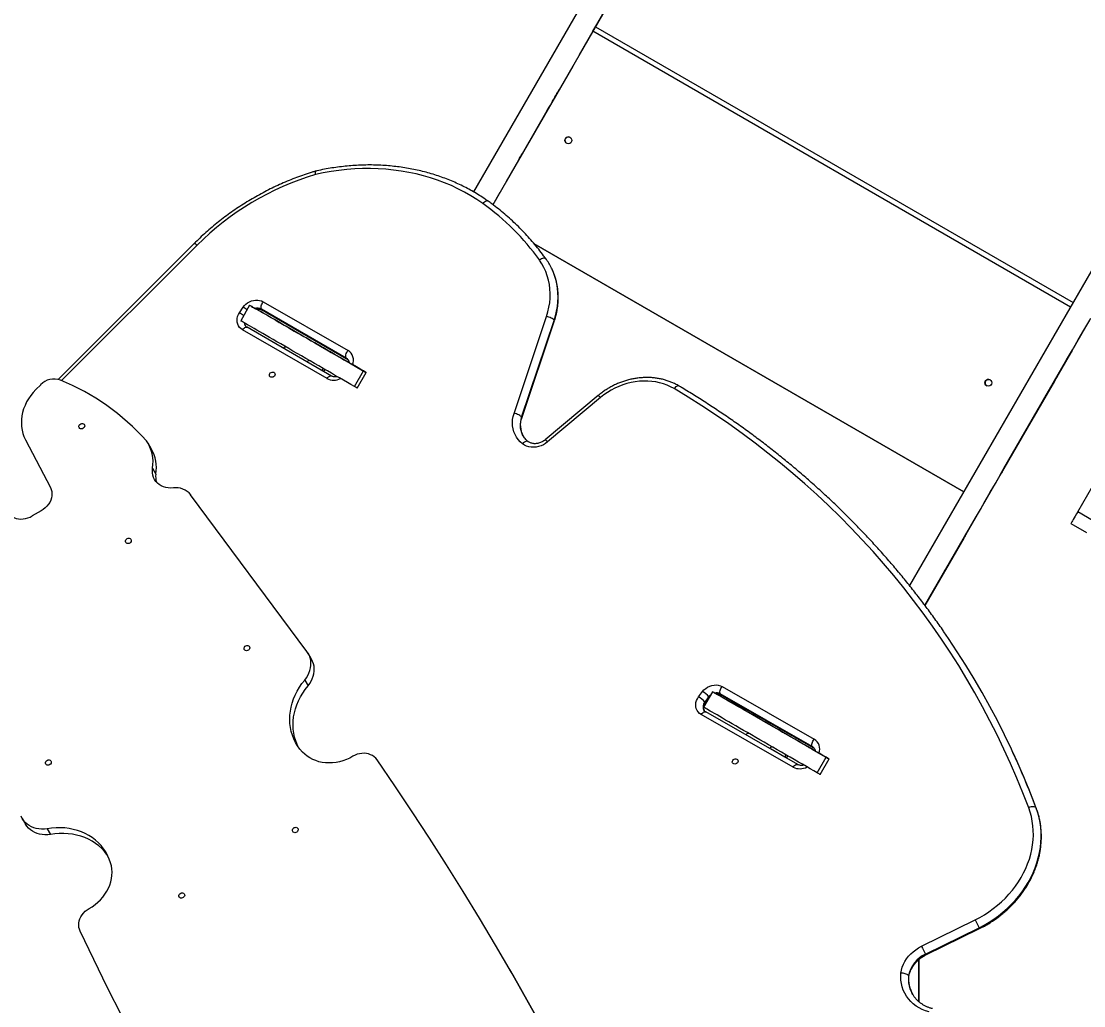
# Model space of a CAD drawing. Header units: millimetres. Extents: x -6089 to 4469, y -5168 to 4598.
# Drawn here: x 201 to 1445, y 32 to 1185 of the extents above; entities that cross this region are included whole.
import ezdxf

# ---------------------------------------------------------------- set-up
doc = ezdxf.new("R2010")
doc.units = ezdxf.units.MM
doc.layers.add('DIKOM_РАЗМЕР_ЗОНА', color=7, linetype='Continuous')
doc.layers.add('DIKOM_РАЗМЕР_ОБЪЕКТА', color=7, linetype='Continuous')
doc.styles.add('style1', font='arial.ttf', dxfattribs={"width": 0.8})
doc.dimstyles.new('1-50', dxfattribs={"dimtxt": 300, "dimasz": 200, "dimexe": 100, "dimexo": 0, "dimgap": 100, "dimtad": 1, "dimdec": 0, "dimtxsty": 'style1', "dimcen": 0, "dimclrd": 7, "dimclre": 7, "dimadec": 1, "dimazin": 2, "dimtfac": 1, "dimtdec": 0, "dimtmove": 1, "dimatfit": 3, "dimfxl": 0, "dimlwd": 25, "dimlwe": 18, "dimarcsym": 0})

# ---------------------------------------------------------------- blocks, each defined once
blk = doc.blocks.new('*D16')
at = {"layer": 'Defpoints', "color": 0, "transparency": 16777216}
for p in [(252.2, 2454.2), (-3956.1, -2205.1), (1331.7, -2205.1)]:
    blk.add_point(p, dxfattribs=at)
at = {"layer": 'DIKOM_РАЗМЕР_ОБЪЕКТА', "color": 7, "lineweight": 18, "transparency": 16777216}
for p, q in [((252.2, 2454.2), (-4056.1, 2454.2)), ((1331.7, -2205.1), (-4056.1, -2205.1))]:
    blk.add_line(p, q, dxfattribs=at)
at = {"layer": 'DIKOM_РАЗМЕР_ОБЪЕКТА', "color": 7, "lineweight": 25, "transparency": 16777216}
blk.add_line((-3956.1, 2254.2), (-3956.1, -2005.1), dxfattribs=at)
at = {"layer": 'DIKOM_РАЗМЕР_ОБЪЕКТА', "color": 7, "transparency": 16777216}
for points in [[(-3989.4, 2254.2), (-3922.7, 2254.2), (-3956.1, 2454.2)], [(-3989.4, -2005.1), (-3922.7, -2005.1), (-3956.1, -2205.1)]]:
    blk.add_solid(points, dxfattribs=at)
at = {"layer": 'DIKOM_РАЗМЕР_ОБЪЕКТА', "color": 0, "transparency": 16777216, "insert": (-4209.2, 15.4), "char_height": 300, "attachment_point": 5, "rotation": 90, "style": 'style1'}
blk.add_mtext('4600', dxfattribs=at)
blk = doc.blocks.new('*D15')
at = {"layer": 'Defpoints', "color": 0, "transparency": 16777216}
for p in [(-2705.3, 275), (2537.3, -1127), (2537.3, -3223.6)]:
    blk.add_point(p, dxfattribs=at)
at = {"layer": 'DIKOM_РАЗМЕР_ОБЪЕКТА', "color": 7, "lineweight": 18, "transparency": 16777216}
for p, q in [((-2705.3, 275), (-2705.3, -3323.6)), ((2537.3, -1127), (2537.3, -3323.6))]:
    blk.add_line(p, q, dxfattribs=at)
at = {"layer": 'DIKOM_РАЗМЕР_ОБЪЕКТА', "color": 7, "lineweight": 25, "transparency": 16777216}
blk.add_line((-2505.3, -3223.6), (2337.3, -3223.6), dxfattribs=at)
at = {"layer": 'DIKOM_РАЗМЕР_ОБЪЕКТА', "color": 7, "transparency": 16777216}
for points in [[(-2505.3, -3190.3), (-2505.3, -3257), (-2705.3, -3223.6)], [(2337.3, -3190.3), (2337.3, -3257), (2537.3, -3223.6)]]:
    blk.add_solid(points, dxfattribs=at)
at = {"layer": 'DIKOM_РАЗМЕР_ОБЪЕКТА', "color": 0, "transparency": 16777216, "insert": (-84, -2970.3), "char_height": 300, "attachment_point": 5, "style": 'style1'}
blk.add_mtext('5300', dxfattribs=at)
blk = doc.blocks.new('*D13')
at = {"layer": 'Defpoints', "color": 0, "transparency": 16777216}
for p in [(-5638.6, 4598.4), (277.6, 4598.4), (709.9, -4341.7)]:
    blk.add_point(p, dxfattribs=at)
at = {"layer": 'DIKOM_РАЗМЕР_ЗОНА', "color": 7, "lineweight": 18, "transparency": 16777216}
for p, q in [((277.6, 4598.4), (-5738.6, 4598.4)), ((709.9, -4341.7), (-5738.6, -4341.7))]:
    blk.add_line(p, q, dxfattribs=at)
at = {"layer": 'DIKOM_РАЗМЕР_ЗОНА', "color": 7, "lineweight": 25, "transparency": 16777216}
blk.add_line((-5638.6, -4141.7), (-5638.6, 4398.4), dxfattribs=at)
at = {"layer": 'DIKOM_РАЗМЕР_ЗОНА', "color": 7, "transparency": 16777216}
for points in [[(-5671.9, 4398.4), (-5605.2, 4398.4), (-5638.6, 4598.4)], [(-5671.9, -4141.7), (-5605.2, -4141.7), (-5638.6, -4341.7)]]:
    blk.add_solid(points, dxfattribs=at)
at = {"layer": 'DIKOM_РАЗМЕР_ЗОНА', "color": 0, "transparency": 16777216, "insert": (-5891.7, -90.1), "char_height": 300, "attachment_point": 5, "rotation": 90, "style": 'style1'}
blk.add_mtext('8900', dxfattribs=at)

msp = doc.modelspace()

# ---------------------------------------------------------------- linework, layer by layer
at = {"color": 7, "linetype": 'Continuous', "lineweight": 15}
for p, q in [((875.1, 1235.7), (730.5, 985.4)), ((898.5, 1222.2), (753, 970.4)), ((876.2, 1183.6), (895.4, 1216.8)), ((870.4, 1173.5), (876.2, 1183.6)), ((870.4, 1173.5), (854.4, 1145.8)), ((1429.8, 850.5), (870.4, 1173.5)), ((1429.8, 850.5), (870.4, 1173.5)), ((870.4, 1173.5), (870.4, 1173.5)), ((1429.8, 850.5), (870.4, 1173.5)), ((846.9, 1132.8), (768.9, 997.7)), ((832.4, 1107.7), (832.3, 1107.7)), ((828, 1100.1), (799, 1049.9)), ((787.7, 1030.4), (816.7, 1080.7)), ((783.3, 1022.9), (783.4, 1022.8)), ((761.4, 984.7), (753.1, 970.4)), ((403.4, 925), (244.1, 765.7)), ((1304.8, 634), (801.7, 924.5)), ((1304.8, 634), (801.7, 924.5)), ((801.7, 924.5), (1304.8, 634)), ((815.9, 906.2), (815.6, 906.6)), ((1457.9, 899.2), (1241.3, 524.1)), ((456.3, 843.8), (460.7, 850.3)), ((468.3, 852.6), (457.8, 834.4)), ((471.8, 850.5), (475.3, 848.5)), ((581.2, 790.8), (482, 848.1)), ((482, 848.1), (482.2, 847.7)), ((482.2, 847.7), (581.5, 790.4)), ((482.8, 847.1), (582.1, 789.8)), ((484.3, 856.7), (583.5, 799.4)), ((778, 725.9), (816.1, 839.4)), ((786.8, 721.4), (824.9, 834.9)), ((1453.2, 837), (1259.2, 501)), ((558.9, 766.8), (460, 823.9)), ((564.2, 769.7), (465.3, 826.8)), ((787, 720.2), (825.1, 833.7)), ((510.3, 804.1), (510, 803.7)), ((1350.7, 659.5), (1430.7, 798)), ((1430.7, 798), (1430.7, 798)), ((1433.7, 803.2), (1433.7, 803.2)), ((581.5, 790.4), (581.2, 790.8)), ((584.8, 785.3), (582.7, 786.5)), ((585.2, 785), (600.6, 776.2)), ((1351.7, 661.2), (1429.7, 796.3)), ((1429.7, 796.3), (1351.7, 661.2)), ((555.2, 774.9), (556.6, 777.3)), ((591.1, 757.4), (601.6, 775.6)), ((594.4, 755.5), (604.9, 773.7)), ((223.6, 759.5), (217.9, 753.8)), ((1410.8, 763.6), (1381.8, 713.4)), ((1415.2, 771.2), (1415.2, 771.2)), ((876.3, 746.7), (814.4, 694.9)), ((879.2, 744.4), (817.3, 692.5)), ((1370.6, 693.9), (1399.6, 744.2)), ((1438.1, 610.6), (1510.6, 736.3)), ((205.7, 695.1), (234.9, 639.2)), ((353.2, 684.1), (349.4, 690.9)), ((1366.2, 686.4), (1366.2, 686.3)), ((354.6, 661.6), (358.5, 654.9)), ((1347.7, 654.3), (1347.7, 654.3)), ((1350.7, 659.5), (1350.7, 659.5)), ((535.4, 447.1), (399.2, 630.6)), ((224.1, 611.9), (213.7, 605.9)), ((1456.2, 600.1), (1438.1, 610.6)), ((1259.2, 501), (1318.4, 603.6)), ((1308.7, 586.7), (1308.7, 586.7)), ((1430.1, 596.8), (1448.3, 586.3)), ((1259.2, 501), (1305.7, 581.5)), ((1259.2, 501), (1304.7, 579.8)), ((1304.7, 579.8), (1259.2, 501)), ((1305.7, 581.5), (1305.7, 581.5)), ((1290.2, 554.7), (1290.2, 554.7)), ((1285.8, 547.1), (1259.2, 501)), ((1259.2, 501), (1274.6, 527.6)), ((540.8, 438.1), (536.9, 444.9)), ((532.8, 413.5), (536.7, 406.8)), ((994.1, 393.9), (998.7, 400.1)), ((1010.3, 399.9), (999.8, 381.8)), ((1021.7, 405.9), (1129.4, 344.3)), ((1005.9, 393.9), (1001.3, 387.7)), ((1001.3, 387.7), (1001.5, 387.2)), ((1001.5, 387.2), (1006.2, 393.5)), ((1001.7, 386.1), (1004.1, 389.2)), ((1005.9, 393.9), (1006.2, 393.5)), ((1013.8, 397.9), (1016.4, 396.4)), ((1127.2, 335.7), (1019.5, 397.3)), ((1019.5, 397.3), (1019.7, 396.8)), ((1019.7, 396.8), (1127.4, 335.2)), ((1020.3, 396.2), (1128, 334.6)), ((1110.2, 314.5), (1002.5, 376.1)), ((1104.9, 311.6), (997.2, 373.2)), ((1095.3, 323.1), (1079.2, 332.4)), ((1097, 322.1), (1098.5, 324.7)), ((1130.8, 330.4), (1124.5, 334)), ((1126.7, 332.7), (1142.5, 323.6)), ((1127.2, 335.7), (1127.4, 335.2)), ((1130.7, 330.4), (1129.8, 330.9)), ((1133.1, 304.8), (1143.6, 323)), ((1136.4, 302.9), (1146.9, 321.1)), ((201.9, 251.5), (205.8, 244.7)), ((231.1, 239.3), (235, 232.6)), ((1255.2, 101.6), (1318, 132.5)), ((1259.8, 92.4), (1322.6, 123.3)), ((1260.4, 91.5), (1323.2, 122.4)), ((1252, 36.8), (1252, 85.9)), ((1252, 85.8), (1252, 36.8)), ((776.8, 67.7), (772.9, 74.4)), ((1240.3, 66.1), (1240.1, 67.1)), ((1252, 54), (1252, 54))]:
    msp.add_line(p, q, dxfattribs=at)
at = {"color": 8, "linetype": 'Continuous', "lineweight": 15}
for p, q in [((873.4, 1178.7), (1432.8, 855.7)), ((816.7, 1080.7), (816.7, 1080.7)), ((783.4, 1022.8), (783.3, 1022.9)), ((787.7, 1030.4), (787.7, 1030.4)), ((406.8, 923), (248, 764.3)), ((582.7, 786.5), (582.7, 786.5)), ((553.4, 776), (554.8, 778.4)), ((1399.6, 744.2), (1399.5, 744.2)), ((1366.2, 686.3), (1366.2, 686.4)), ((1370.6, 693.9), (1370.5, 693.9)), ((1347.7, 654.3), (1347.7, 654.3)), ((1274.6, 527.6), (1274.5, 527.7)), ((1006.2, 393.5), (1007.2, 394.6)), ((1006.3, 393.2), (1006.2, 393.5)), ((1095.3, 323.1), (1096.8, 325.7)), ((1389.7, 263.2), (1389.5, 263.5))]:
    msp.add_line(p, q, dxfattribs=at)
at = {"color": 7, "linetype": 'Continuous', "lineweight": 15, "flags": 128}
for points in [[(816.7, 1080.7), (817.9, 1082.7), (819.2, 1084.8), (820.5, 1087.1), (821.8, 1089.4), (823.2, 1091.8), (824.5, 1094.1), (825.8, 1096.4), (827, 1098.5), (828.2, 1100.5), (829.2, 1102.3), (830.2, 1103.9), (830.9, 1105.2), (831.6, 1106.3), (832, 1107.1), (832.3, 1107.6), (832.4, 1107.7)], [(832.3, 1107.7), (832.3, 1107.6), (832, 1107.2), (831.7, 1106.6), (831.2, 1105.7), (830.5, 1104.6), (829.8, 1103.3), (828.9, 1101.8), (828, 1100.1)], [(799, 1049.9), (797.8, 1047.9), (796.5, 1045.7), (795.2, 1043.5), (793.9, 1041.1), (792.5, 1038.8), (791.2, 1036.5), (789.9, 1034.2), (788.7, 1032.1), (787.5, 1030.1), (786.5, 1028.3), (785.5, 1026.7), (784.8, 1025.3), (784.1, 1024.3), (783.7, 1023.5), (783.4, 1023), (783.3, 1022.9)], [(783.4, 1022.8), (783.4, 1023), (783.7, 1023.4), (784, 1024), (784.5, 1024.9), (785.2, 1026), (785.9, 1027.3), (786.8, 1028.8), (787.7, 1030.4)], [(741.3, 971.7), (734.4, 976.4), (727.3, 980.9), (719.9, 985.1), (712.3, 989), (704.6, 992.7), (696.6, 996), (688.5, 999.1), (680.2, 1001.8), (671.8, 1004.3), (663.3, 1006.4), (654.6, 1008.3), (645.8, 1009.8), (636.9, 1011), (627.9, 1011.9), (618.9, 1012.5), (609.8, 1012.8), (600.6, 1012.7), (591.4, 1012.3), (582.2, 1011.6), (572.9, 1010.6), (563.7, 1009.3), (554.5, 1007.7), (545.3, 1005.8)], [(816.1, 839.4), (817.7, 844.8), (818.9, 850.2), (819.7, 855.6), (820.2, 861), (820.3, 866.4), (820, 871.7), (819.3, 876.9), (818.3, 882.1), (816.9, 887.1), (815.1, 892), (812.9, 896.7), (810.4, 901.3), (807.6, 905.6)], [(460.7, 850.3), (462.2, 852.2), (464, 853.9), (465.9, 855.5), (468.1, 856.7), (470.4, 857.7), (472.8, 858.3), (475.3, 858.7), (477.7, 858.7), (480, 858.3), (482.2, 857.7), (484.3, 856.7)], [(601.6, 775.6), (597.5, 778), (593.3, 780.4), (588.8, 783), (584.2, 785.6), (579.5, 788.3), (574.7, 791.1), (569.8, 793.9), (564.8, 796.8), (559.8, 799.7), (554.7, 802.7), (549.7, 805.6), (544.6, 808.5), (539.5, 811.4), (534.5, 814.3), (529.5, 817.2), (524.7, 820), (519.9, 822.8), (515.2, 825.5), (510.7, 828.1), (506.3, 830.6), (502.1, 833), (498.1, 835.4), (494.3, 837.6), (490.7, 839.6), (487.3, 841.6), (484.2, 843.4), (481.3, 845.1), (478.7, 846.6), (476.3, 847.9), (474.3, 849.1), (472.5, 850.1), (471.1, 851), (469.9, 851.6), (469, 852.1), (468.5, 852.4), (468.3, 852.6), (468.4, 852.5), (468.8, 852.3), (469.5, 851.9), (470.5, 851.3), (471.8, 850.5)], [(476.2, 848), (476.2, 848), (475.9, 848.2), (475.3, 848.5)], [(499.1, 834.8), (499, 834.8), (498.5, 835.1), (497.7, 835.6), (496.7, 836.2), (495.2, 837), (493.5, 838), (491.5, 839.2), (489.2, 840.5), (486.5, 842), (483.5, 843.8), (480.3, 845.6), (476.7, 847.7), (476.5, 847.8)], [(482, 848.1), (481.7, 848.9), (481.6, 849.8), (481.7, 850.8), (481.9, 852), (482.3, 853.2), (482.8, 854.4), (483.5, 855.6), (484.3, 856.7)], [(460, 823.9), (458.1, 825.2), (456.5, 826.7), (455.3, 828.5), (454.3, 830.5), (453.8, 832.7), (453.5, 834.9), (453.7, 837.2), (454.2, 839.5), (455.1, 841.7), (456.3, 843.8)], [(591.1, 757.4), (587, 759.8), (582.8, 762.2), (578.3, 764.8), (573.7, 767.4), (569, 770.1), (564.2, 772.9), (559.3, 775.8), (554.3, 778.6), (549.3, 781.5), (544.2, 784.5), (539.2, 787.4), (534.1, 790.3), (529, 793.3), (524, 796.2), (519, 799), (514.2, 801.8), (509.4, 804.6), (504.7, 807.3), (500.2, 809.9), (495.8, 812.4), (491.6, 814.8), (487.6, 817.2), (483.8, 819.4), (480.2, 821.5), (476.8, 823.4), (473.7, 825.2), (470.8, 826.9), (468.2, 828.4), (465.8, 829.7), (463.8, 830.9), (462, 831.9), (460.6, 832.8), (459.4, 833.4), (458.5, 833.9), (458, 834.3), (457.8, 834.4), (457.8, 834.4)], [(499.1, 834.8), (499.3, 834.7), (499.8, 834.4), (500.5, 833.9), (501.6, 833.3), (503, 832.5), (504.7, 831.6), (506.6, 830.4), (508.9, 829.1), (511.4, 827.7), (514.2, 826), (517.3, 824.3), (520.6, 822.4), (524.1, 820.3), (527.8, 818.2), (531.8, 815.9), (535.9, 813.5), (540.2, 811), (544.7, 808.5), (549.3, 805.8), (554, 803.1), (558.8, 800.3), (563.8, 797.4), (568.7, 794.6), (573.8, 791.7), (578.8, 788.8), (583.9, 785.8), (584.7, 785.3)], [(824.9, 834.9), (824.4, 835.6), (823.6, 836.3), (822.7, 836.9), (821.5, 837.6), (820.2, 838.2), (818.8, 838.7), (817.4, 839.1), (816.1, 839.4)], [(1318.4, 603.6), (1324.1, 613.4), (1329.9, 623.4), (1335.7, 633.5), (1341.7, 643.8), (1347.7, 654.3), (1353.8, 664.9), (1360, 675.6), (1366.3, 686.5), (1372.6, 697.4), (1379, 708.5), (1385.5, 719.7), (1392, 731), (1398.6, 742.4), (1405.2, 753.8), (1411.8, 765.3), (1418.5, 776.9), (1425.2, 788.5), (1431.9, 800.2), (1438.7, 811.9), (1445.5, 823.6), (1452.2, 835.3), (1453.2, 837)], [(511.1, 803.6), (510.8, 803.7), (510.3, 803.7), (509.9, 803.6), (509.4, 803.4), (508.9, 803.1), (508.3, 802.6), (507.9, 802.2)], [(553.7, 803.2), (553.5, 803.3), (553.1, 803.6), (552.3, 804), (551.4, 804.6), (550.4, 805.1), (549.5, 805.7), (548.6, 806.2), (548, 806.5), (547.7, 806.7), (547.7, 806.7), (548, 806.5), (548.6, 806.2), (549.5, 805.7), (550.4, 805.1), (551.4, 804.6), (552.3, 804), (553.1, 803.6), (553.5, 803.3), (553.7, 803.2)], [(567.1, 795.5), (567, 795.6), (566.5, 795.9), (565.8, 796.3), (564.8, 796.8), (563.8, 797.4), (562.9, 798), (562, 798.4), (561.4, 798.8), (561.1, 799), (561.1, 799), (561.4, 798.8), (562, 798.4), (562.9, 798), (563.8, 797.4), (564.8, 796.8), (565.8, 796.3), (566.5, 795.9), (567, 795.6), (567.1, 795.5)], [(567.3, 795.4), (567.1, 795.5), (566.6, 795.8), (565.9, 796.2), (565, 796.7), (564, 797.3), (563, 797.9), (562.2, 798.4), (561.6, 798.7), (561.2, 798.9), (561.2, 798.9), (561.6, 798.7), (562.2, 798.4), (563, 797.9), (564, 797.3), (565, 796.7), (565.9, 796.2), (566.6, 795.8), (567.1, 795.5), (567.3, 795.4)], [(581.2, 790.8), (580.9, 791.6), (580.8, 792.5), (580.9, 793.5), (581.1, 794.7), (581.5, 795.9), (582.1, 797.1), (582.7, 798.3), (583.5, 799.4)], [(1429.7, 796.3), (1430.5, 797.7), (1431.2, 799), (1431.9, 800.2), (1432.5, 801.2), (1433, 802.1), (1433.4, 802.7), (1433.6, 803.1), (1433.7, 803.2)], [(1433.7, 803.2), (1433.6, 803.1), (1433.4, 802.7), (1433, 802.1), (1432.5, 801.2), (1431.9, 800.2), (1431.2, 799), (1430.5, 797.7), (1429.7, 796.3)], [(538.7, 787.6), (538.4, 787.8), (538, 787.8), (537.5, 787.7), (537, 787.4), (536.5, 787.1), (536, 786.7), (535.5, 786.3)], [(585.2, 785), (584.1, 785.7), (583.2, 786.2), (582.5, 786.6), (582, 786.9), (581.8, 787), (581.8, 787), (582.1, 786.8), (582.7, 786.5)], [(491.7, 769.5), (491.4, 770.5), (491.4, 771.5), (491.8, 772.5), (492.5, 773.4), (493.5, 774), (494.6, 774.4), (495.7, 774.4), (496.7, 774.1), (497.4, 773.4), (497.9, 772.6), (498.1, 771.6), (497.9, 770.6), (497.3, 769.6), (496.4, 768.9), (495.4, 768.4), (494.3, 768.2), (493.2, 768.3), (492.3, 768.8), (491.7, 769.5)], [(600.6, 776.2), (601.9, 775.4), (603.1, 774.7), (604, 774.2), (604.6, 773.9), (604.9, 773.7), (604.8, 773.7), (604.5, 773.9), (603.8, 774.3), (602.8, 774.9), (601.6, 775.6)], [(965.4, 754.9), (961.4, 757.1), (957.3, 758.9), (953, 760.5), (948.5, 761.8), (943.9, 762.7), (939.2, 763.4), (934.5, 763.8), (929.6, 763.8), (924.8, 763.5), (919.9, 762.9), (915, 762), (910.2, 760.8), (905.4, 759.3), (900.7, 757.5), (896.1, 755.4), (891.6, 753), (887.3, 750.4), (883.1, 747.5), (879.2, 744.4)], [(1399.6, 744.2), (1400.7, 746.2), (1402, 748.3), (1403.3, 750.6), (1404.6, 752.9), (1406, 755.3), (1407.3, 757.6), (1408.6, 759.8), (1409.9, 762), (1411, 764), (1412.1, 765.8), (1413, 767.4), (1413.8, 768.7), (1414.4, 769.8), (1414.8, 770.6), (1415.1, 771.1), (1415.2, 771.2)], [(1415.2, 771.2), (1415.1, 771.1), (1414.9, 770.7), (1414.5, 770.1), (1414, 769.2), (1413.4, 768.1), (1412.6, 766.8), (1411.8, 765.3), (1410.8, 763.6)], [(217.9, 753.8), (214.8, 750.4), (211.9, 746.9), (209.3, 743.1), (207.1, 739.3), (205.2, 735.3), (203.6, 731.2), (202.4, 727.1), (201.5, 722.9), (201, 718.7), (200.9, 714.6), (201.1, 710.5), (201.7, 706.4), (202.7, 702.5), (204, 698.7), (205.7, 695.1)], [(594.4, 755.5), (594.3, 755.5), (594, 755.8), (593.3, 756.2), (592.3, 756.7), (591.1, 757.4)], [(1380.7, 264), (1374, 281.3), (1366.9, 298.5), (1359.6, 315.6), (1351.8, 332.5), (1343.8, 349.3), (1335.4, 365.8), (1326.7, 382.2), (1317.7, 398.5), (1308.4, 414.5), (1298.8, 430.4), (1288.8, 446.1), (1278.6, 461.6), (1268, 476.8), (1257.2, 491.9), (1246, 506.8), (1234.6, 521.5), (1222.8, 535.9), (1210.8, 550.1), (1198.4, 564.1), (1185.8, 577.9), (1172.9, 591.5), (1159.8, 604.8), (1146.3, 617.9), (1132.6, 630.7), (1118.7, 643.3), (1104.4, 655.6), (1090, 667.7), (1075.2, 679.5), (1060.2, 691.1), (1045, 702.4), (1029.6, 713.5), (1013.9, 724.2), (997.9, 734.7), (981.8, 745), (965.4, 754.9)], [(788, 690.2), (785.3, 692.6), (782.9, 695.2), (780.8, 698), (779.1, 701.1), (777.8, 704.4), (776.8, 707.8), (776.3, 711.3), (776.1, 714.9), (776.3, 718.6), (777, 722.3), (778, 725.9)], [(786.8, 721.4), (786.3, 722.1), (785.6, 722.8), (784.6, 723.5), (783.4, 724.1), (782.2, 724.7), (780.8, 725.2), (779.4, 725.6), (778, 725.9)], [(1392.7, 732.2), (1392.6, 732.1), (1392.4, 731.6), (1392, 730.9), (1391.4, 730), (1390.9, 729), (1390.3, 728), (1389.7, 727), (1389.2, 726.2), (1388.9, 725.6), (1388.7, 725.3), (1388.7, 725.3), (1388.9, 725.6), (1389.2, 726.2), (1389.7, 727), (1390.3, 728), (1390.9, 729), (1391.4, 730), (1392, 730.9), (1392.4, 731.6), (1392.6, 732.1), (1392.7, 732.2)], [(268.7, 709.2), (268.4, 710.1), (268.4, 711.1), (268.8, 712.2), (269.5, 713), (270.5, 713.7), (271.6, 714), (272.7, 714), (273.7, 713.7), (274.5, 713.1), (275, 712.2), (275.1, 711.2), (274.9, 710.2), (274.3, 709.3), (273.5, 708.5), (272.4, 708), (271.3, 707.8), (270.3, 708), (269.3, 708.4), (268.7, 709.2)], [(1381.8, 713.4), (1380.6, 711.4), (1379.4, 709.2), (1378.1, 707), (1376.7, 704.6), (1375.4, 702.3), (1374, 700), (1372.7, 697.7), (1371.5, 695.6), (1370.3, 693.6), (1369.3, 691.8), (1368.4, 690.2), (1367.6, 688.8), (1367, 687.8), (1366.5, 687), (1366.3, 686.5), (1366.2, 686.4)], [(817.3, 692.5), (814.9, 690.8), (812.3, 689.2), (809.6, 688), (806.7, 687.1), (803.8, 686.5), (800.9, 686.3), (798.1, 686.4), (795.3, 686.9), (792.7, 687.7), (790.2, 688.8), (788, 690.2)], [(1366.2, 686.3), (1366.3, 686.5), (1366.5, 686.9), (1366.9, 687.5), (1367.4, 688.4), (1368, 689.5), (1368.7, 690.8), (1369.6, 692.3), (1370.6, 693.9)], [(379, 638.6), (376, 638.4), (373, 638.6), (370.1, 639.1), (367.4, 639.9), (364.8, 641.1), (362.5, 642.6), (360.4, 644.3), (358.6, 646.3), (357, 648.5), (355.8, 650.9), (355, 653.4), (354.5, 656.1), (354.4, 658.8), (354.6, 661.6)], [(1351.7, 661.2), (1350.9, 659.9), (1350.2, 658.6), (1349.5, 657.4), (1348.9, 656.3), (1348.4, 655.5), (1348, 654.8), (1347.8, 654.4), (1347.7, 654.3)], [(1347.7, 654.3), (1347.8, 654.4), (1348, 654.8), (1348.4, 655.5), (1348.9, 656.3), (1349.5, 657.4), (1350.2, 658.6), (1350.9, 659.9), (1351.7, 661.2)], [(234.9, 639.2), (235.9, 636.9), (236.5, 634.5), (236.7, 632), (236.6, 629.4), (236.2, 626.8), (235.4, 624.2), (234.2, 621.7), (232.7, 619.4), (230.9, 617.2), (228.9, 615.2), (226.6, 613.4), (224.1, 611.9)], [(184.7, 610.2), (186.2, 608.2), (187.9, 606.5), (190, 605), (192.3, 603.8), (194.8, 602.9), (197.4, 602.3), (200.1, 602.1), (202.9, 602.2), (205.7, 602.6), (208.5, 603.4), (211.2, 604.5), (213.7, 605.9)], [(1438.1, 610.6), (1436.6, 608.1), (1435.2, 605.7), (1434, 603.6), (1432.9, 601.8), (1432, 600.2), (1431.3, 598.9), (1430.7, 597.9), (1430.3, 597.3), (1430.1, 596.9), (1430.1, 596.8)], [(1304.7, 579.8), (1305.5, 581.2), (1306.2, 582.5), (1306.9, 583.7), (1307.5, 584.7), (1308, 585.6), (1308.4, 586.2), (1308.6, 586.6), (1308.7, 586.7)], [(1308.7, 586.7), (1308.6, 586.6), (1308.4, 586.2), (1308, 585.6), (1307.5, 584.7), (1306.9, 583.7), (1306.2, 582.5), (1305.5, 581.2), (1304.7, 579.8)], [(323.2, 574.7), (322.9, 575.7), (322.9, 576.7), (323.3, 577.7), (324.1, 578.6), (325, 579.2), (326.1, 579.6), (327.2, 579.6), (328.2, 579.3), (329, 578.6), (329.5, 577.8), (329.6, 576.8), (329.4, 575.8), (328.8, 574.8), (328, 574), (327, 573.5), (325.9, 573.4), (324.8, 573.5), (323.9, 574), (323.2, 574.7)], [(1274.6, 527.6), (1275.7, 529.7), (1277, 531.8), (1278.3, 534.1), (1279.6, 536.4), (1281, 538.8), (1282.3, 541.1), (1283.6, 543.3), (1284.9, 545.5), (1286, 547.5), (1287.1, 549.3), (1288, 550.9), (1288.8, 552.2), (1289.4, 553.3), (1289.8, 554.1), (1290.1, 554.6), (1290.2, 554.7)], [(1290.2, 554.7), (1290.1, 554.6), (1289.9, 554.2), (1289.5, 553.6), (1289, 552.7), (1288.4, 551.6), (1287.6, 550.3), (1286.7, 548.8), (1285.8, 547.1)], [(1267.7, 515.7), (1267.6, 515.6), (1267.4, 515.1), (1266.9, 514.4), (1266.4, 513.5), (1265.8, 512.5), (1265.3, 511.5), (1264.7, 510.5), (1264.2, 509.7), (1263.9, 509.1), (1263.7, 508.8), (1263.7, 508.8), (1263.9, 509.1), (1264.2, 509.7), (1264.7, 510.5), (1265.3, 511.5), (1265.8, 512.5), (1266.4, 513.5), (1266.9, 514.4), (1267.4, 515.1), (1267.6, 515.6), (1267.7, 515.7)], [(1362.3, 328.6), (1360.5, 332.5), (1352.4, 349.3), (1344, 366), (1335.3, 382.5), (1326.2, 398.8), (1316.8, 415), (1307.1, 430.9), (1297.1, 446.7), (1286.8, 462.3), (1281.5, 470.1)], [(462, 449.2), (461.7, 450.2), (461.7, 451.2), (462.1, 452.2), (462.8, 453.1), (463.8, 453.7), (464.9, 454), (466, 454.1), (467, 453.7), (467.8, 453.1), (468.2, 452.3), (468.4, 451.3), (468.2, 450.2), (467.6, 449.3), (466.8, 448.5), (465.7, 448), (464.6, 447.8), (463.5, 448), (462.6, 448.5), (462, 449.2)], [(532.8, 413.5), (534.8, 416.1), (536.4, 418.9), (537.8, 421.7), (538.9, 424.7), (539.6, 427.7), (540, 430.7), (540.1, 433.6), (539.8, 436.6), (539.2, 439.4), (538.3, 442.1), (537, 444.7), (535.4, 447.1)], [(536.7, 406.8), (538.7, 409.4), (540.3, 412.2), (541.7, 415), (542.8, 418), (543.5, 420.9), (543.9, 423.9), (544, 426.9), (543.7, 429.8), (543.1, 432.7), (542.1, 435.4), (540.9, 438), (540.8, 438.1)], [(530.2, 329.2), (527.2, 332.7), (524.5, 336.5), (522.1, 340.4), (520.1, 344.6), (518.4, 348.9), (517.1, 353.4), (516.1, 357.9), (515.5, 362.6), (515.3, 367.4), (515.4, 372.2), (516, 377), (516.8, 381.8), (518.1, 386.6), (519.7, 391.4), (521.7, 396), (524, 400.6), (526.6, 405.1), (529.6, 409.4), (532.8, 413.5)], [(524.9, 335.9), (524, 337.9), (522.3, 342.2), (521, 346.6), (520, 351.2), (519.4, 355.9), (519.2, 360.6), (519.3, 365.4), (519.8, 370.3), (520.7, 375.1), (522, 379.9), (523.6, 384.6), (525.6, 389.3), (527.9, 393.9), (530.5, 398.3), (533.4, 402.6), (536.7, 406.8)], [(998.7, 400.1), (1000.4, 402.1), (1002.4, 403.8), (1004.7, 405.3), (1007.1, 406.5), (1009.6, 407.3), (1012.2, 407.7), (1014.7, 407.8), (1017.2, 407.5), (1019.6, 406.9), (1021.7, 405.9)], [(1143.6, 323), (1139.5, 325.3), (1135.2, 327.8), (1130.8, 330.3), (1126.2, 333), (1121.5, 335.7), (1116.7, 338.5), (1111.8, 341.3), (1106.8, 344.2), (1101.8, 347.1), (1096.7, 350), (1091.6, 352.9), (1086.6, 355.9), (1081.5, 358.8), (1076.5, 361.7), (1071.5, 364.6), (1066.6, 367.4), (1061.9, 370.1), (1057.2, 372.8), (1052.7, 375.4), (1048.3, 378), (1044.1, 380.4), (1040.1, 382.7), (1036.3, 384.9), (1032.7, 387), (1029.3, 388.9), (1026.2, 390.8), (1023.3, 392.4), (1020.7, 393.9), (1018.3, 395.3), (1016.3, 396.5), (1014.5, 397.5), (1013, 398.3), (1011.9, 399), (1011, 399.5), (1010.5, 399.8), (1010.3, 399.9), (1010.4, 399.9), (1010.8, 399.7), (1011.5, 399.2), (1012.5, 398.6), (1013.8, 397.9)], [(1019.5, 397.3), (1019.2, 398), (1019.1, 398.9), (1019.1, 399.9), (1019.4, 401.1), (1019.8, 402.3), (1020.3, 403.5), (1021, 404.7), (1021.7, 405.9)], [(997.2, 373.2), (995.3, 374.5), (993.7, 376.1), (992.4, 378), (991.4, 380.1), (990.9, 382.3), (990.7, 384.7), (991, 387.1), (991.6, 389.4), (992.7, 391.7), (994.1, 393.9)], [(1130.9, 330.3), (1130.8, 330.4), (1128.8, 331.5), (1126.6, 332.8), (1124.1, 334.2), (1121.3, 335.8), (1118.1, 337.6), (1114.7, 339.6), (1111, 341.8), (1107, 344.1), (1102.6, 346.6), (1098, 349.3), (1093.1, 352.1), (1087.9, 355.1), (1082.4, 358.3), (1076.6, 361.6), (1070.5, 365.1), (1064.2, 368.8), (1057.5, 372.6), (1050.6, 376.6), (1043.4, 380.8), (1036, 385.1), (1028.2, 389.6), (1020.2, 394.2), (1015.1, 397.2)], [(1015.1, 397.1), (1015.8, 396.8), (1016.7, 396.2), (1017.3, 395.9), (1017.6, 395.7), (1017.5, 395.8), (1017.1, 396), (1016.4, 396.4)], [(1133.1, 304.8), (1129, 307.1), (1124.7, 309.6), (1120.3, 312.1), (1115.7, 314.8), (1111, 317.5), (1106.2, 320.3), (1101.3, 323.1), (1096.3, 326), (1091.3, 328.9), (1086.2, 331.8), (1081.1, 334.8), (1076.1, 337.7), (1071, 340.6), (1066, 343.5), (1061, 346.4), (1056.1, 349.2), (1051.4, 352), (1046.7, 354.6), (1042.2, 357.3), (1037.8, 359.8), (1033.6, 362.2), (1029.6, 364.5), (1025.8, 366.7), (1022.2, 368.8), (1018.8, 370.8), (1015.7, 372.6), (1012.8, 374.2), (1010.2, 375.7), (1007.8, 377.1), (1005.8, 378.3), (1004, 379.3), (1002.5, 380.1), (1001.4, 380.8), (1000.5, 381.3), (1000, 381.6), (999.8, 381.7), (999.8, 381.8)], [(1053.1, 351), (1052.7, 351.1), (1052.3, 351.1), (1051.9, 351), (1051.4, 350.8), (1050.8, 350.4), (1050.3, 350), (1049.8, 349.5), (1049.6, 349.2)], [(1095.7, 350.6), (1095.5, 350.7), (1095, 351), (1094.3, 351.4), (1093.4, 351.9), (1092.4, 352.5), (1091.4, 353.1), (1090.6, 353.6), (1090, 353.9), (1089.7, 354.1), (1089.7, 354.1), (1090, 353.9), (1090.6, 353.6), (1091.4, 353.1), (1092.4, 352.5), (1093.4, 351.9), (1094.3, 351.4), (1095, 351), (1095.5, 350.7), (1095.7, 350.6)], [(1127.2, 335.7), (1126.9, 336.4), (1126.8, 337.3), (1126.8, 338.3), (1127.1, 339.5), (1127.5, 340.7), (1128, 341.9), (1128.7, 343.1), (1129.4, 344.3)], [(589.2, 324.2), (585.5, 322.1), (581.6, 320.4), (577.6, 319), (573.6, 317.8), (569.5, 317), (565.4, 316.6), (561.3, 316.4), (557.3, 316.6), (553.3, 317.1), (549.5, 317.9), (545.8, 319.1), (542.2, 320.5), (538.9, 322.3), (535.7, 324.3), (532.8, 326.6), (530.2, 329.2)], [(617.5, 320), (616, 321.9), (614.3, 323.6), (612.2, 325), (610, 326.1), (607.6, 326.9), (605, 327.5), (602.4, 327.7), (599.7, 327.6), (597, 327.2), (594.3, 326.5), (591.7, 325.5), (589.2, 324.2)], [(1080.7, 335), (1080.4, 335.1), (1079.9, 335.2), (1079.5, 335), (1079, 334.8), (1078.5, 334.5), (1077.9, 334.1), (1077.4, 333.5), (1077.3, 333.4)], [(1126.7, 332.7), (1125.5, 333.4), (1124.6, 333.9), (1123.8, 334.4), (1123.4, 334.6), (1123.2, 334.7), (1123.3, 334.6), (1123.8, 334.4), (1124.5, 334)], [(1130.3, 331.9), (1130.1, 331.6), (1129.9, 331.1), (1129.8, 330.9)], [(1142.5, 323.6), (1143.9, 322.8), (1145.1, 322.1), (1146, 321.6), (1146.6, 321.2), (1146.9, 321.1), (1146.8, 321.1), (1146.4, 321.3), (1145.8, 321.7), (1144.8, 322.3), (1143.6, 323)], [(229.6, 315), (229.3, 316), (229.3, 317), (229.7, 318), (230.4, 318.9), (231.4, 319.5), (232.5, 319.9), (233.6, 319.9), (234.6, 319.6), (235.4, 318.9), (235.8, 318.1), (236, 317.1), (235.8, 316.1), (235.2, 315.1), (234.4, 314.4), (233.3, 313.8), (232.2, 313.7), (231.1, 313.8), (230.2, 314.3), (229.6, 315)], [(811, 6.8), (793.1, 39), (774.9, 71), (756.3, 102.8), (737.5, 134.4), (718.3, 165.9), (698.8, 197.1), (678.9, 228.1), (658.8, 259), (638.3, 289.6), (617.5, 320)], [(1033.9, 316.4), (1033.6, 317.4), (1033.7, 318.4), (1034.1, 319.4), (1034.8, 320.3), (1035.7, 320.9), (1036.8, 321.2), (1037.9, 321.3), (1038.9, 320.9), (1039.7, 320.3), (1040.2, 319.5), (1040.3, 318.5), (1040.1, 317.4), (1039.6, 316.5), (1038.7, 315.7), (1037.7, 315.2), (1036.6, 315), (1035.5, 315.2), (1034.6, 315.7), (1033.9, 316.4)], [(1097, 322.1), (1097, 322.1), (1096.7, 322.3), (1096.2, 322.6), (1095.3, 323.1)], [(1136.4, 302.9), (1136.3, 302.9), (1135.9, 303.1), (1135.3, 303.5), (1134.3, 304.1), (1133.1, 304.8)], [(1318, 132.5), (1323.6, 135.4), (1329, 138.6), (1334.2, 142), (1339.3, 145.7), (1344.2, 149.6), (1348.9, 153.7), (1353.4, 158), (1357.6, 162.5), (1361.6, 167.2), (1365.3, 172.1), (1368.7, 177.1), (1371.9, 182.2), (1374.7, 187.5), (1377.3, 192.9), (1379.5, 198.3), (1381.5, 203.8), (1383.1, 209.4), (1384.3, 215), (1385.3, 220.6), (1385.9, 226.2), (1386.2, 231.8), (1386.1, 237.3), (1385.7, 242.8), (1384.9, 248.3), (1383.9, 253.6), (1382.5, 258.9), (1380.7, 264)], [(1322.6, 123.3), (1328.6, 126.4), (1334.3, 129.8), (1340, 133.4), (1345.4, 137.4), (1350.6, 141.5), (1355.6, 145.9), (1360.3, 150.5), (1364.9, 155.3), (1369.1, 160.3), (1373.1, 165.5), (1376.7, 170.9), (1380.1, 176.4), (1383.1, 182), (1385.9, 187.7), (1388.3, 193.5), (1390.3, 199.4), (1392, 205.3), (1393.4, 211.3), (1394.4, 217.3), (1395.1, 223.3), (1395.3, 229.2), (1395.3, 235.1), (1394.8, 241), (1394, 246.8), (1392.9, 252.5), (1391.4, 258.1), (1389.5, 263.5)], [(1389.5, 263.5), (1389, 264.1), (1388.3, 264.6), (1387.3, 264.9), (1386.2, 265.1), (1384.9, 265), (1383.5, 264.8), (1382.1, 264.5), (1380.7, 264)], [(231.1, 239.3), (227.9, 239), (224.7, 238.9), (221.5, 239.1), (218.4, 239.7), (215.5, 240.5), (212.7, 241.7), (210.1, 243.1), (207.7, 244.8), (205.5, 246.8), (203.6, 248.9), (202, 251.3), (200.7, 253.9)], [(235, 232.6), (231.8, 232.2), (228.6, 232.2), (225.4, 232.4), (222.3, 232.9), (219.4, 233.8), (216.6, 234.9), (214, 236.4), (211.6, 238.1), (209.4, 240), (207.5, 242.2), (205.9, 244.6), (205.8, 244.7)], [(305.5, 199.4), (303.9, 203.8), (302, 208), (299.8, 212.1), (297.2, 215.9), (294.3, 219.5), (291.1, 222.9), (287.6, 226), (283.9, 228.9), (279.9, 231.5), (275.6, 233.7), (271.2, 235.7), (266.6, 237.3), (261.8, 238.6), (256.9, 239.6), (251.9, 240.2), (246.7, 240.5), (241.6, 240.5), (236.4, 240.1), (231.1, 239.3)], [(518.7, 236.1), (518.4, 237), (518.4, 238.1), (518.8, 239.1), (519.6, 239.9), (520.5, 240.6), (521.6, 240.9), (522.7, 241), (523.7, 240.6), (524.5, 240), (525, 239.2), (525.1, 238.2), (524.9, 237.1), (524.3, 236.2), (523.5, 235.4), (522.5, 234.9), (521.3, 234.7), (520.3, 234.9), (519.4, 235.4), (518.7, 236.1)], [(302.3, 207.4), (301.1, 209.2), (298.2, 212.8), (295, 216.2), (291.5, 219.3), (287.8, 222.2), (283.8, 224.7), (279.5, 227), (275.1, 229), (270.5, 230.6), (265.7, 231.9), (260.8, 232.9), (255.7, 233.5), (250.6, 233.8), (245.4, 233.8), (240.2, 233.4), (235, 232.6)], [(280.3, 145.8), (283.9, 148), (287.4, 150.5), (290.6, 153.3), (293.6, 156.2), (296.3, 159.3), (298.8, 162.7), (301, 166.1), (302.9, 169.7), (304.4, 173.4), (305.6, 177.1), (306.5, 180.9), (307, 184.7), (307.1, 188.5), (306.9, 192.2), (306.4, 195.9), (305.5, 199.4)], [(385.8, 159.3), (385.4, 160.3), (385.5, 161.3), (385.9, 162.3), (386.6, 163.2), (387.6, 163.8), (388.6, 164.2), (389.7, 164.2), (390.7, 163.9), (391.5, 163.2), (392, 162.4), (392.2, 161.4), (391.9, 160.4), (391.4, 159.4), (390.5, 158.7), (389.5, 158.2), (388.4, 158), (387.3, 158.1), (386.4, 158.6), (385.8, 159.3)], [(269.7, 119.2), (268.9, 121.5), (268.3, 123.8), (268.1, 126.3), (268.3, 128.8), (268.7, 131.3), (269.6, 133.8), (270.7, 136.2), (272.1, 138.5), (273.8, 140.6), (275.8, 142.6), (278, 144.3), (280.3, 145.8)], [(444.3, -204.9), (425.3, -173.3), (406.7, -141.5), (388.5, -109.6), (370.5, -77.4), (352.9, -45.1), (335.6, -12.6), (318.6, 20.1), (302, 53), (285.7, 86), (269.7, 119.2)], [(1230.9, 70.3), (1231.6, 73.7), (1232.7, 77.2), (1234.1, 80.5), (1235.8, 83.8), (1237.8, 86.9), (1240.1, 89.9), (1242.7, 92.7), (1245.5, 95.2), (1248.6, 97.6), (1251.8, 99.7), (1255.2, 101.6)], [(1252, 85.8), (1252, 85.4), (1252, 81.5), (1252, 77.8), (1252, 74.3), (1252, 71), (1252, 67.9), (1252, 65.1), (1252, 62.6), (1252, 60.4), (1252, 58.5), (1252, 56.9), (1252, 55.6), (1252, 54.7), (1252, 54.2), (1252, 54)], [(1252, 54), (1252, 54.2), (1252, 54.8), (1252, 55.7), (1252, 56.9), (1252, 58.5), (1252, 60.4), (1252, 62.6), (1252, 65.1), (1252, 67.9), (1252, 71), (1252, 74.3), (1252, 77.8), (1252, 81.5), (1252, 85.4), (1252, 85.8)], [(814.8, 0.1), (797, 32.3), (778.7, 64.3), (776.8, 67.7)], [(1264.1, 24.7), (1260, 25.9), (1256, 27.5), (1252.3, 29.4), (1248.8, 31.6), (1245.6, 34.1), (1242.6, 36.9), (1239.9, 39.9), (1237.6, 43.1), (1235.5, 46.6), (1233.8, 50.2), (1232.5, 54), (1231.6, 58), (1231, 62), (1230.8, 66.1), (1230.9, 70.3)]]:
    msp.add_lwpolyline(points, dxfattribs=at)
at = {"color": 8, "linetype": 'Continuous', "lineweight": 15, "flags": 128}
for points in [[(747.6, 974.4), (747.1, 974.7), (746.3, 974.8), (745.4, 974.6), (744.4, 974.2), (743.4, 973.5), (742.3, 972.7), (741.3, 971.7)], [(403.4, 925), (403.5, 925), (403.8, 925), (404.3, 924.8), (405, 924.4), (405.8, 923.8), (406.8, 923)], [(815.6, 906.6), (815.2, 907), (814.5, 907.4), (813.6, 907.6), (812.5, 907.6), (811.3, 907.4), (810.1, 906.9), (808.8, 906.3), (807.6, 905.6)], [(824.9, 834.9), (826.5, 840.3), (827.8, 845.7), (828.7, 851.1), (829.3, 856.5), (829.5, 862), (829.4, 867.3), (828.9, 872.6), (828, 877.9), (826.8, 883), (825.3, 888), (823.4, 892.8), (822.5, 894.7)], [(482.8, 847.1), (482.7, 847.2), (482.2, 847.7)], [(460, 823.9), (460.8, 824.9), (461.7, 825.7), (462.6, 826.4), (463.4, 826.8), (464.2, 827), (464.9, 827), (465.3, 826.8)], [(582.1, 789.8), (581.9, 789.9), (581.5, 790.4)], [(558.9, 766.8), (559.7, 767.8), (560.6, 768.7), (561.4, 769.3), (562.3, 769.7), (563.1, 769.9), (563.8, 769.9), (564.2, 769.7)], [(876.3, 746.7), (876.4, 746.8), (876.6, 746.7), (877, 746.4), (877.6, 745.9), (878.4, 745.2), (879.2, 744.4)], [(971.2, 758), (970.7, 758.2), (970, 758.2), (969.1, 758), (968.2, 757.6), (967.2, 756.9), (966.3, 756), (965.4, 754.9)], [(814.4, 694.9), (814.5, 695), (814.7, 694.9), (815.2, 694.6), (815.7, 694.1), (816.5, 693.4), (817.3, 692.5)], [(1008, 396), (1007.2, 395.3), (1005.9, 393.9)], [(1020.3, 396.2), (1020.2, 396.3), (1019.7, 396.8)], [(997.2, 373.2), (998, 374.2), (998.9, 375), (999.8, 375.7), (1000.6, 376.1), (1001.4, 376.3), (1002.1, 376.3), (1002.5, 376.1)], [(1128, 334.6), (1127.8, 334.7), (1127.4, 335.2)], [(1389.5, 263.5), (1382.8, 281), (1375.7, 298.3), (1368.3, 315.5), (1362.3, 328.6)], [(1104.9, 311.6), (1105.7, 312.6), (1106.6, 313.4), (1107.5, 314.1), (1108.3, 314.5), (1109.1, 314.7), (1109.8, 314.7), (1110.2, 314.5)]]:
    msp.add_lwpolyline(points, dxfattribs=at)
at = {"color": 7, "linetype": 'Continuous', "lineweight": 15}
for centre in [(841.6, 1045.8), (1333.5, 761.8)]:
    msp.add_circle(centre, 4, dxfattribs=at)
for centre, radius, start, end in [((841.6, 1045.8), 4, 150, 241.1812), ((841.6, 1045.8), 4, 61.1812, 150), ((641.1, 688), 331.9, 106.7832, 134.9159), ((576.4, 740.1), 284.4, 35.598, 54.5353), ((756.1, 863.9), 73.2, 24.8939, 35.1757), ((239.2, 744.4), 21.8, 69.9753, 136.0473), ((143.6, 511.6), 273.4, 41.7851, 67.8583), ((1333.6, 761.8), 4, 150, 241.1812), ((1333.6, 761.8), 4, 61.1812, 150), ((310.7, 668.8), 44.5, 350.7365, 34.1442), ((314.4, 662.1), 44.7, 350.7855, 29.5985), ((378.6, 651.7), 20.4, 171.0735, 197.9566), ((382.2, 617), 21.8, 38.6002, 98.4806), ((988.1, 380.5), 22.3, 36.8667, 61.4773), ((983.4, 374.3), 22.3, 36.8671, 61.4769), ((1079, 331.9), 0.553, 62.7372, 103.6064), ((1446.2, 191.5), 141.1, 204.6932, 208.8739), ((1383.4, 160.5), 141.1, 204.6924, 208.8741), ((1274.8, 60.3), 35.4, 115.0761, 168.953)]:
    msp.add_arc(centre, radius, start, end, dxfattribs=at)
at = {"color": 8, "linetype": 'Continuous', "lineweight": 15}
for centre, radius, start, end in [((449.1, 827.3), 25.7, 51.2192, 63.3218), ((477.3, 839.6), 9.73, 61.4148, 106.4044), ((477.6, 839.2), 9.68, 61.3611, 104.377), ((444.8, 820.9), 25.6, 49.9851, 63.3366), ((823.8, 834.1), 1.39, 343.6343, 36.2848), ((469.6, 832.7), 7.48, 186.4251, 210.0759), ((469.9, 832.2), 7.5, 184.0465, 210.0356), ((576.8, 788.1), 13.2, 337.0532, 59.2859), ((577.5, 784.3), 7.53, 30.1728, 60.3806), ((577.8, 783.9), 7.53, 30.3326, 60.3807), ((566.9, 781.9), 17.1, 241.9267, 297.7546), ((812, 712.4), 26.7, 160.4325, 209.169), ((785.7, 720.6), 1.39, 344.0078, 36.2239), ((1014.9, 388.9), 9.58, 61.4321, 100.5863), ((1007.8, 382.2), 8.52, 140.4461, 207.8321), ((1008.1, 381.8), 8.52, 140.4415, 207.9676), ((1000.8, 386.5), 1.05, 338.0849, 43.8785), ((1015.2, 388.5), 9.52, 61.369, 98.2606), ((1122.8, 332.9), 13.2, 337.9245, 59.5776), ((1123.5, 329.1), 7.53, 30.1908, 60.6213), ((1123.7, 328.7), 7.53, 30.3319, 60.6201), ((1112.9, 326.8), 17.2, 242.1657, 298.533), ((1325.1, 124.3), 2.66, 202.5863, 226.1714), ((1262.3, 93.4), 2.67, 202.6124, 226.1366), ((1277.1, 63.8), 37.1, 175.0087, 210.0555)]:
    msp.add_arc(centre, radius, start, end, dxfattribs=at)
at = {"color": 7, "linetype": 'Continuous', "lineweight": 15}
for points, knots in [([(545.3, 1009.6), (544, 1009.3), (539.7, 1007.9), (532.3, 1005.5), (523.3, 1002.3), (514.4, 998.8), (505.5, 995), (496.8, 991), (488.2, 986.7), (479.7, 982.2), (471.3, 977.4), (463, 972.4), (454.9, 967.2), (447, 961.7), (439.2, 956.1), (431.6, 950.2), (424.2, 944.1), (417, 937.9), (410, 931.5), (405.6, 927.1), (403.4, 925)], [0, 0, 0, 0, 0.024274, 0.081799, 0.139326, 0.196854, 0.254384, 0.311915, 0.369446, 0.426978, 0.484511, 0.542044, 0.599578, 0.657112, 0.714645, 0.772179, 0.829713, 0.887246, 0.944779, 1, 1, 1, 1]), ([(545.3, 1009.5), (545.3, 1009.6), (545, 1009.6), (544.9, 1008.8), (545, 1007.4), (545.2, 1006.3), (545.3, 1005.8), (545.3, 1005.8)], [0, 0, 0, 0, 0.148369, 0.468383, 0.788587, 0.992082, 1, 1, 1, 1]), ([(747.6, 974.4), (746.5, 975.2), (743.1, 977.6), (737.4, 981.4), (730.4, 985.6), (723.3, 989.5), (716, 993.2), (708.5, 996.7), (700.8, 999.9), (693, 1002.8), (685.1, 1005.5), (677, 1007.8), (668.8, 1010), (660.5, 1011.8), (652.1, 1013.4), (643.6, 1014.6), (635.1, 1015.6), (626.4, 1016.4), (617.7, 1016.8), (608.9, 1017), (600.1, 1016.8), (591.3, 1016.4), (582.5, 1015.7), (573.6, 1014.7), (564.7, 1013.5), (555.9, 1011.9), (549.4, 1010.6), (545.9, 1009.8), (545.3, 1009.6)], [0, 0, 0, 0, 0.021585, 0.061911, 0.102244, 0.142588, 0.182943, 0.22331, 0.263687, 0.304076, 0.344475, 0.384883, 0.425301, 0.465728, 0.506164, 0.546607, 0.587057, 0.627515, 0.667978, 0.708446, 0.74892, 0.789398, 0.829881, 0.870366, 0.910855, 0.951347, 0.991841, 1, 1, 1, 1]), ([(815.6, 906.6), (814.6, 907.9), (811.8, 911.9), (806.9, 918.2), (800.9, 925.6), (794.6, 932.7), (788.1, 939.7), (781.3, 946.4), (774.4, 953), (767.1, 959.3), (759.7, 965.4), (753.2, 970.4), (749.1, 973.4), (747.6, 974.4)], [0, 0, 0, 0, 0.05283, 0.151892, 0.250959, 0.350032, 0.449113, 0.548204, 0.647306, 0.74642, 0.845547, 0.944687, 1, 1, 1, 1]), ([(825.1, 833.7), (825.4, 834.6), (826.2, 837.2), (827.4, 841.4), (828.5, 846.5), (829.2, 851.6), (829.7, 856.7), (829.8, 861.8), (829.7, 866.8), (829.2, 871.8), (828.4, 876.7), (827.3, 881.5), (825.9, 886.2), (824.4, 890.6), (823.2, 893.3), (822.6, 894.5)], [0, 0, 0, 0, 0.044201, 0.12539, 0.206539, 0.287612, 0.368599, 0.449496, 0.530299, 0.611007, 0.69162, 0.772143, 0.852584, 0.932951, 1, 1, 1, 1]), ([(476.2, 847.9), (476.6, 847.9), (477.7, 848.1), (479.2, 848.1), (480.6, 848), (481.9, 847.6), (482.5, 847.2), (482.8, 847.1)], [0, 0, 0, 0, 0.189471, 0.399001, 0.610004, 0.824153, 1, 1, 1, 1]), ([(463.4, 828.5), (463.2, 828.9), (462.9, 829.5), (462.6, 830.6), (462.6, 831.3), (462.6, 831.6)], [0, 0, 0, 0, 0.390631, 0.768055, 1, 1, 1, 1]), ([(465.3, 826.8), (465.1, 826.9), (464.6, 827.2), (463.9, 827.9), (463.3, 828.5), (463.1, 828.9), (463.1, 829)], [0, 0, 0, 0, 0.156803, 0.552069, 0.964974, 1, 1, 1, 1]), ([(582.1, 789.8), (582.2, 789.7), (582.8, 789.4), (583.5, 788.7), (584.1, 788.1), (584.2, 787.7), (584.2, 787.6)], [0, 0, 0, 0, 0.156719, 0.551701, 0.964329, 1, 1, 1, 1]), ([(584, 788.1), (584.2, 787.7), (584.5, 787), (584.7, 786.1), (584.7, 785.5), (584.7, 785.3)], [0, 0, 0, 0, 0.426492, 0.843094, 1, 1, 1, 1]), ([(571, 769), (570.8, 769), (570.1, 768.8), (568.8, 768.7), (567.3, 768.7), (565.9, 769), (564.8, 769.4), (564.3, 769.6), (564.2, 769.7)], [0, 0, 0, 0, 0.078503, 0.283222, 0.488712, 0.69616, 0.907528, 1, 1, 1, 1]), ([(971.2, 758), (970.4, 758.4), (968.4, 759.6), (964.9, 761.3), (960.7, 763.1), (956.3, 764.6), (951.8, 765.9), (947.2, 766.8), (942.5, 767.5), (937.7, 767.9), (932.9, 768), (928, 767.8), (923.1, 767.3), (918.3, 766.6), (913.4, 765.6), (908.6, 764.2), (903.8, 762.7), (899.1, 760.8), (894.6, 758.7), (890.1, 756.3), (885.8, 753.7), (881.6, 750.9), (878.5, 748.5), (876.7, 747.1), (876.3, 746.7)], [0, 0, 0, 0, 0.026395, 0.073856, 0.121363, 0.168941, 0.216587, 0.264297, 0.312064, 0.359885, 0.407751, 0.455655, 0.503593, 0.551559, 0.599547, 0.647554, 0.695576, 0.74361, 0.791655, 0.839707, 0.887766, 0.93583, 0.983897, 1, 1, 1, 1]), ([(1281.4, 470.2), (1281.2, 470.5), (1277.8, 475.5), (1270.9, 485.1), (1260.7, 499.1), (1250.1, 513), (1239.3, 526.6), (1228.3, 540.1), (1217, 553.4), (1205.4, 566.5), (1193.6, 579.3), (1181.6, 592), (1169.3, 604.5), (1156.8, 616.8), (1144.1, 628.8), (1131.1, 640.7), (1117.9, 652.3), (1104.5, 663.7), (1090.8, 674.9), (1077, 685.9), (1062.9, 696.7), (1048.6, 707.2), (1034.1, 717.5), (1019.4, 727.5), (1004.5, 737.3), (989.7, 746.8), (978.5, 753.6), (972.4, 757.2), (971.2, 758)], [0, 0, 0, 0, 0.001902, 0.043151, 0.0844, 0.12565, 0.1669, 0.208151, 0.249402, 0.290653, 0.331906, 0.373159, 0.414412, 0.455666, 0.496922, 0.538178, 0.579434, 0.620692, 0.661951, 0.703211, 0.744472, 0.785733, 0.826996, 0.86826, 0.909525, 0.950791, 0.989888, 1, 1, 1, 1]), ([(788.7, 699.4), (788.7, 699.5), (788.1, 700.3), (787.4, 701.9), (786.5, 704.4), (785.9, 707.1), (785.5, 709.8), (785.5, 712.6), (785.8, 715.4), (786.3, 717.9), (786.8, 719.5), (787, 720.2)], [0, 0, 0, 0, 0.007585, 0.138327, 0.269116, 0.399393, 0.528798, 0.657151, 0.784422, 0.910707, 1, 1, 1, 1]), ([(794.7, 692.7), (794.3, 693), (793.3, 693.8), (791.7, 695.3), (790, 697.3), (789.1, 698.7), (788.7, 699.4)], [0, 0, 0, 0, 0.135712, 0.427743, 0.721407, 1, 1, 1, 1]), ([(794.4, 692.8), (794.3, 692.9), (793.9, 693.3), (792.7, 693.3), (791, 692.7), (789.4, 691.6), (788.4, 690.7), (788, 690.3), (788, 690.2)], [0, 0, 0, 0, 0.095169, 0.342502, 0.589847, 0.837191, 0.985614, 1, 1, 1, 1]), ([(814.4, 694.9), (814.2, 694.7), (813.3, 694), (811.8, 693.1), (809.9, 692), (807.8, 691.3), (805.8, 690.7), (803.7, 690.4), (801.7, 690.4), (799.8, 690.6), (797.9, 691.1), (796.3, 691.7), (795.1, 692.4), (794.5, 692.8), (794.3, 692.9)], [0, 0, 0, 0, 0.043215, 0.13489, 0.226544, 0.3181, 0.409596, 0.501104, 0.592749, 0.684744, 0.777415, 0.871243, 0.966861, 1, 1, 1, 1]), ([(999.9, 382.1), (1000, 382.3), (1000.1, 382.9), (1000.5, 384.1), (1001.1, 385.3), (1001.6, 385.9), (1001.7, 386.1)], [0, 0, 0, 0, 0.165917, 0.514325, 0.85228, 1, 1, 1, 1]), ([(1015.1, 397.2), (1015.3, 397.2), (1016, 397.3), (1017.2, 397.2), (1018.6, 396.9), (1019.7, 396.6), (1020.2, 396.3), (1020.3, 396.2)], [0, 0, 0, 0, 0.102285, 0.359614, 0.61934, 0.883916, 1, 1, 1, 1]), ([(1000.6, 377.8), (1000.4, 378.2), (1000, 378.8), (999.8, 380), (999.7, 381), (999.8, 381.6), (999.9, 381.7)], [0, 0, 0, 0, 0.312833, 0.623175, 0.913942, 1, 1, 1, 1]), ([(1002.5, 376.1), (1002.3, 376.2), (1001.8, 376.5), (1001.1, 377.2), (1000.5, 377.8), (1000.3, 378.2), (1000.3, 378.3)], [0, 0, 0, 0, 0.154832, 0.544578, 0.951672, 1, 1, 1, 1]), ([(1128, 334.6), (1128.2, 334.5), (1128.7, 334.2), (1129.5, 333.5), (1130, 332.9), (1130.2, 332.5), (1130.2, 332.5)], [0, 0, 0, 0, 0.155434, 0.546714, 0.955372, 1, 1, 1, 1]), ([(1130, 332.9), (1130.1, 332.6), (1130.5, 331.9), (1130.7, 331), (1130.7, 330.5), (1130.7, 330.4)], [0, 0, 0, 0, 0.453005, 0.90677, 1, 1, 1, 1]), ([(1389.7, 263.2), (1388.6, 266.1), (1385.4, 274.4), (1380, 288), (1373.3, 304.1), (1367.4, 317.5), (1363.7, 325.6), (1362.4, 328.4)], [0, 0, 0, 0, 0.130005, 0.376072, 0.622138, 0.868201, 1, 1, 1, 1]), ([(1117.3, 313.9), (1117, 313.8), (1116.2, 313.6), (1114.8, 313.5), (1113.3, 313.5), (1111.9, 313.8), (1110.9, 314.2), (1110.3, 314.4), (1110.2, 314.5)], [0, 0, 0, 0, 0.107702, 0.305932, 0.504882, 0.705697, 0.910259, 1, 1, 1, 1]), ([(1323.2, 122.4), (1324.2, 122.9), (1327.1, 124.3), (1331.6, 126.8), (1336.9, 130.1), (1342, 133.5), (1347, 137.2), (1351.7, 141.1), (1356.3, 145.1), (1360.7, 149.4), (1364.9, 153.8), (1368.8, 158.5), (1372.5, 163.2), (1376, 168.1), (1379.2, 173.2), (1382.1, 178.3), (1384.8, 183.6), (1387.2, 188.9), (1389.3, 194.3), (1391.1, 199.8), (1392.6, 205.3), (1393.8, 210.9), (1394.7, 216.4), (1395.3, 222), (1395.6, 227.6), (1395.6, 233.1), (1395.3, 238.5), (1394.7, 244), (1393.8, 249.3), (1392.5, 254.5), (1391.1, 259.2), (1390.1, 262.1), (1389.7, 263.2)], [0, 0, 0, 0, 0.018424, 0.052726, 0.087032, 0.121339, 0.155647, 0.189955, 0.224264, 0.258571, 0.292877, 0.327181, 0.36148, 0.395775, 0.430064, 0.464344, 0.498614, 0.532871, 0.567114, 0.601339, 0.635545, 0.669728, 0.703888, 0.738019, 0.772122, 0.806195, 0.840236, 0.874247, 0.908227, 0.942179, 0.976104, 1, 1, 1, 1]), ([(1240.3, 66), (1240.4, 66.3), (1240.6, 67.5), (1241.1, 69.7), (1242.1, 72.5), (1243.4, 75.2), (1244.9, 77.8), (1246.7, 80.3), (1248.7, 82.7), (1250.9, 85), (1253.3, 87.1), (1255.9, 88.9), (1258.3, 90.4), (1259.9, 91.2), (1260.4, 91.5)], [0, 0, 0, 0, 0.031686, 0.12428, 0.216493, 0.308256, 0.399674, 0.490842, 0.581827, 0.672683, 0.763444, 0.854139, 0.944784, 1, 1, 1, 1]), ([(1240.1, 67.1), (1239.8, 67.5), (1239.2, 68.2), (1237.4, 69.2), (1235.1, 69.9), (1232.9, 70.3), (1231.5, 70.3), (1230.9, 70.3), (1230.9, 70.3)], [0, 0, 0, 0, 0.214511, 0.429003, 0.643579, 0.858309, 0.994259, 1, 1, 1, 1]), ([(1244.9, 45.3), (1244.5, 46), (1243.6, 47.6), (1242.4, 50.4), (1241.4, 53.5), (1240.7, 56.7), (1240.3, 60.1), (1240.1, 63.2), (1240.3, 65.2), (1240.3, 66.1)], [0, 0, 0, 0, 0.115822, 0.269805, 0.42362, 0.577056, 0.729943, 0.882185, 1, 1, 1, 1]), ([(1267.9, 28.6), (1267.3, 28.7), (1265.6, 29.2), (1262.9, 30.1), (1259.8, 31.5), (1256.9, 33.2), (1254.1, 35), (1251.5, 37.1), (1249.2, 39.4), (1247.1, 41.9), (1245.7, 43.9), (1245.1, 45), (1244.9, 45.3)], [0, 0, 0, 0, 0.055828, 0.168782, 0.281966, 0.395578, 0.509675, 0.6243, 0.739466, 0.855141, 0.971242, 1, 1, 1, 1])]:
    msp.add_open_spline(points, degree=3, knots=knots, dxfattribs=at)

# ---------------------------------------------------------------- dimensions: what is measured, and where the dimension line sits
at = {"layer": 'DIKOM_РАЗМЕР_ЗОНА'}
dim = msp.add_linear_dim(base=(-5638.6, 4598.4), p1=(709.9, -4341.7), p2=(277.6, 4598.4), angle=270, text='8900', dimstyle='1-50', override={"dimscale": 1, "dimtix": 0, "dimtofl": 1, "dimtmove": 1, "dimatfit": 3}, dxfattribs=at)
dim.commit()
dim.dimension.update_dxf_attribs({"geometry": '*D13', "text_midpoint": (-5638.6, -90.1), "dimtype": 160})
at = {"layer": 'DIKOM_РАЗМЕР_ОБЪЕКТА'}
dim = msp.add_linear_dim(base=(-3956.1, -2205.1), p1=(252.2, 2454.2), p2=(1331.7, -2205.1), angle=270, text='4600', dimstyle='1-50', override={"dimscale": 1, "dimtix": 0, "dimtofl": 1, "dimtmove": 1, "dimatfit": 3}, dxfattribs=at)
dim.commit()
dim.dimension.update_dxf_attribs({"geometry": '*D16', "text_midpoint": (-3956.1, 15.4), "dimtype": 160})
dim = msp.add_linear_dim(base=(2537.3, -3223.6), p1=(-2705.3, 275), p2=(2537.3, -1127), text='5300', dimstyle='1-50', dxfattribs=at)
dim.commit()
dim.dimension.update_dxf_attribs({"geometry": '*D15', "text_midpoint": (-84, -3223.6), "dimtype": 160})

doc.saveas('drawing.dxf')
